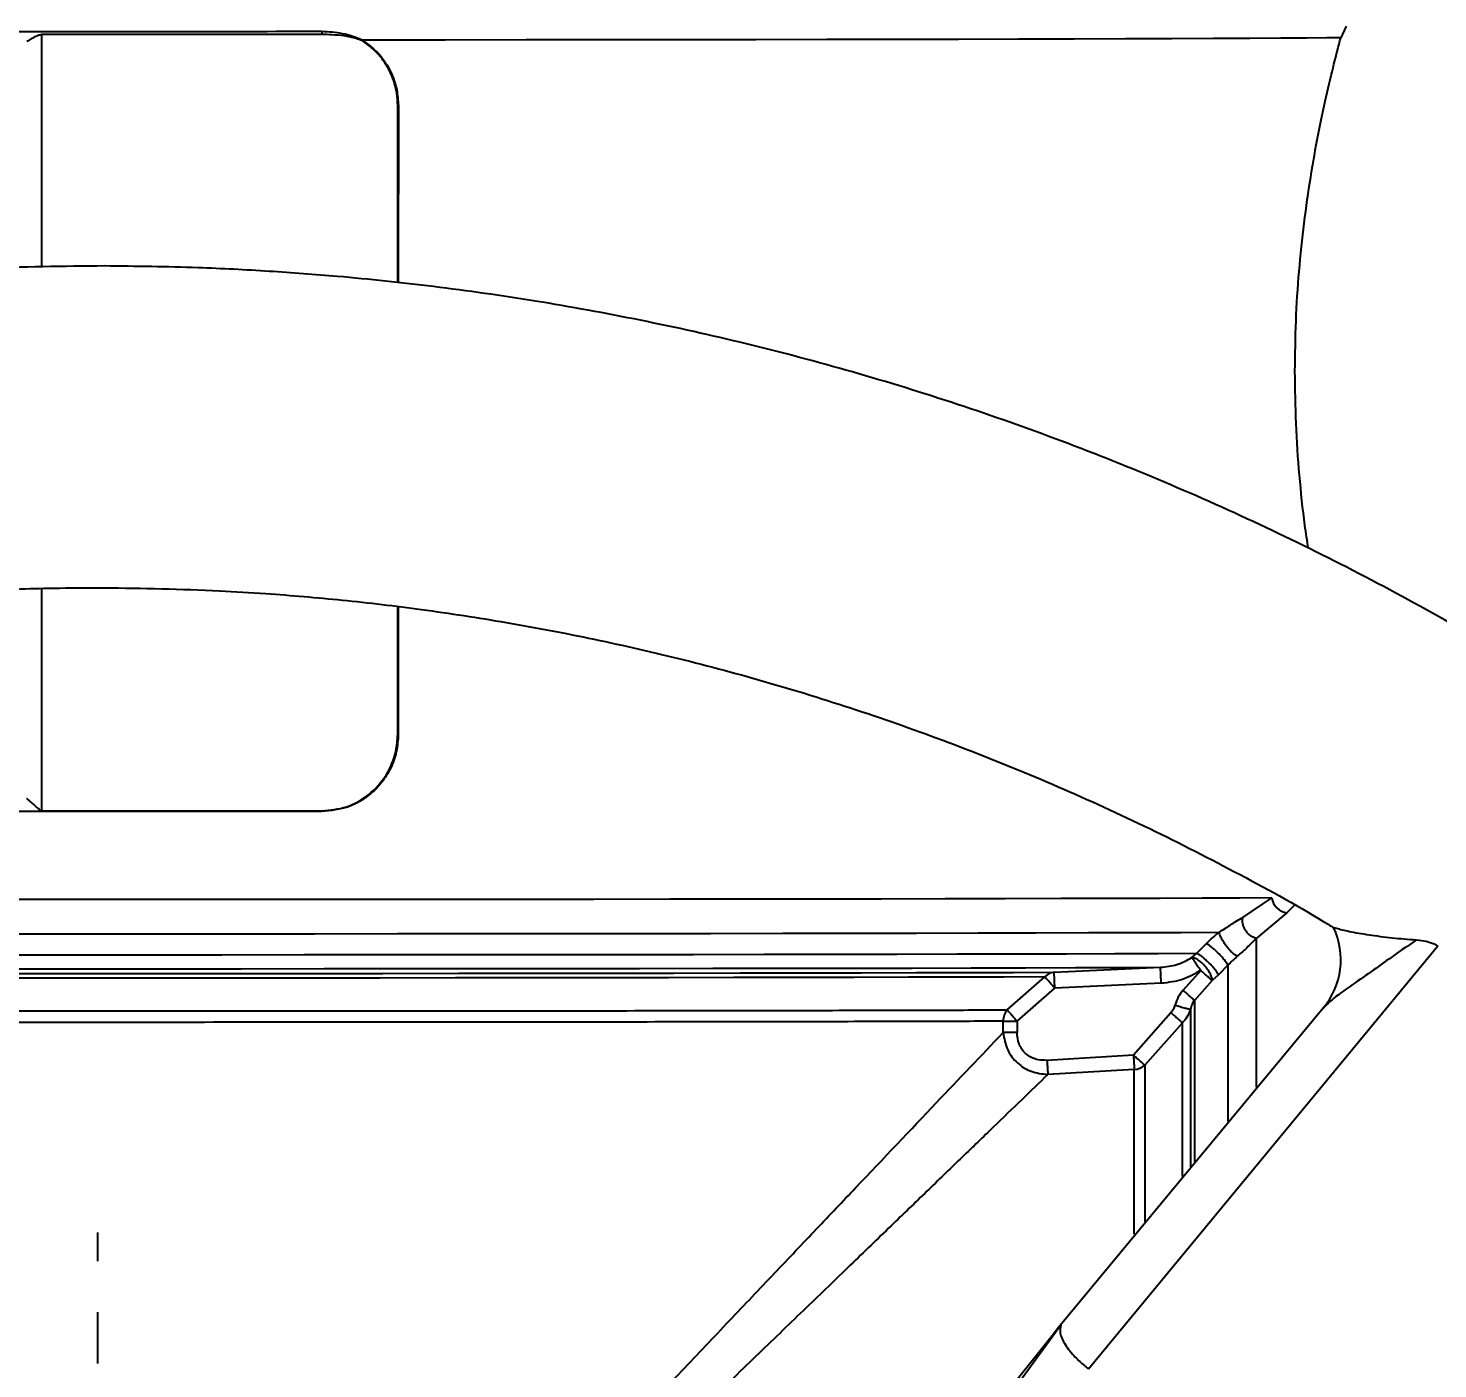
# Model space of a CAD drawing. Header units: millimetres. Extents: x 2160 to 4596, y 811 to 2534.
# Drawn here: x 3316.1 to 3403.8, y 1428.4 to 1511.7 of the extents above; entities that cross this region are included whole.
import ezdxf

# ---------------------------------------------------------------- set-up
doc = ezdxf.new("R2010")
doc.units = ezdxf.units.MM
doc.linetypes.add('CENTER2', pattern=[28.575, 19.05, -3.175, 3.175, -3.175])
doc.layers.add('2细线层', color=4, linetype='Continuous', lineweight=35)
doc.layers.add('AM_5', color=3, linetype='Continuous', lineweight=25)
doc.styles.add('SLDTEXTSTYLE1', font='txt.shx', dxfattribs={"width": 0.7, "bigfont": 'gbcbig.shx'})
doc.styles.get("Standard").update_dxf_attribs({"font": 'arial.ttf'})
doc.styles.add('TH_GBDIM', font='simplex.shx', dxfattribs={"width": 0.707, "bigfont": 'hzfs.shx'})
doc.dimstyles.new('ISO-25$2', dxfattribs={"dimtxt": 2.5, "dimasz": 2.5, "dimexe": 1.25, "dimexo": 0.625, "dimtad": 1, "dimtxsty": 'Standard', "dimcen": 2.5, "dimdle": 5, "dimadec": 0, "dimazin": 0, "dimtfac": 1, "dimtmove": 0, "dimatfit": 3, "dimfxl": 0, "dimarcsym": 0})
doc.dimstyles.new('SLDDIMSTYLE12$0', dxfattribs={"dimtxt": 12, "dimasz": 10, "dimexe": 0, "dimexo": 0.0625, "dimgap": 0.875, "dimtad": 1, "dimdec": 1, "dimlfac": 1.8, "dimrnd": 1e-09, "dimzin": 12, "dimdsep": 46, "dimtxsty": 'SLDTEXTSTYLE1', "dimcen": 0.09, "dimdle": 8.16, "dimclrd": 3, "dimclre": 3, "dimadec": 0, "dimazin": 3, "dimtfac": 1, "dimtdec": 1, "dimtofl": 0, "dimtmove": 0, "dimatfit": 3, "dimfxl": 0, "dimfrac": 2, "dimtolj": 1, "dimlwd": 5, "dimlwe": 5, "dimarcsym": 0})

# ---------------------------------------------------------------- blocks, each defined once
blk = doc.blocks.new('*U49')
at = {"layer": '2细线层', "color": 0, "linetype": 'CENTER2', "lineweight": -3, "transparency": 16777216}
blk.add_line((21, 0), (108.5, 0), dxfattribs=at)
blk = doc.blocks.new('*D62')
at = {"color": 1, "linetype": 'Continuous', "transparency": 16777216}
for p, q in [((3380.738, 1388.286), (3424.244, 1431.554)), ((3431.468, 1328.348), (3466.827, 1328.348))]:
    blk.add_line(p, q, dxfattribs=at)
at = {"color": 1, "linetype": 'Continuous', "lineweight": -2, "transparency": 16777216}
blk.add_arc((3320.468, 1328.348), 136.359, 5.25414, 39.58824, dxfattribs=at)
at = {"color": 1, "linetype": 'ByBlock', "transparency": 16777216}
for points in [[(3424.009, 1413.845), (3427.095, 1416.644), (3417.153, 1424.502)], [(3458.335, 1340.93), (3454.173, 1340.739), (3456.827, 1328.348)]]:
    blk.add_solid(points, dxfattribs=at)
at = {"layer": 'Defpoints', "color": 0, "linetype": 'ByBlock', "transparency": 16777216}
for p in [(3378.965, 1386.523), (3452.213, 1363.519), (3341.468, 1328.348), (3428.968, 1328.348), (3261.972, 1270.172)]:
    blk.add_point(p, dxfattribs=at)
at = {"color": 1, "linetype": 'ByBlock', "lineweight": -3, "transparency": 16777216, "insert": (3456.866, 1387.969), "char_height": 15, "attachment_point": 5, "rotation": 293.61062, "style": 'TH_GBDIM'}
blk.add_mtext('45°', dxfattribs=at)
blk = doc.blocks.new('*D72')
at = {"layer": 'AM_5', "color": 3, "linetype": 'Continuous', "lineweight": 5, "transparency": 16777216}
for p, q in [((3366.517, 1569.956), (3508.765, 1569.956)), ((3508.765, 1338.344), (3508.765, 1559.956))]:
    blk.add_line(p, q, dxfattribs=at)
at = {"layer": 'AM_5', "color": 3, "lineweight": 5, "transparency": 16777216}
blk.add_line((3320.772, 1328.344), (3508.765, 1328.344), dxfattribs=at)
at = {"layer": 'AM_5', "color": 3, "transparency": 16777216}
for points in [[(3507.098, 1559.956), (3510.432, 1559.956), (3508.765, 1569.956)], [(3507.098, 1338.344), (3510.432, 1338.344), (3508.765, 1328.344)]]:
    blk.add_solid(points, dxfattribs=at)
at = {"layer": 'Defpoints', "color": 0, "transparency": 16777216}
for p in [(3366.455, 1569.956), (3508.765, 1569.956), (3320.709, 1328.344)]:
    blk.add_point(p, dxfattribs=at)
at = {"layer": 'AM_5', "color": 0, "transparency": 16777216, "insert": (3501.89, 1502.674), "char_height": 12, "attachment_point": 5, "rotation": 90, "style": 'SLDTEXTSTYLE1'}
blk.add_mtext('\\A1;245', dxfattribs=at)

msp = doc.modelspace()

# ---------------------------------------------------------------- linework, layer by layer
at = {"color": 7, "linetype": 'Continuous', "lineweight": 25}
for p, q in [((3316.976, 1511.327), (3316.976, 1496.861)), ((3334.408, 1511.505), (3334.396, 1511.33)), ((3336.924, 1510.983), (3336.903, 1510.949)), ((3398.086, 1511.837), (3397.758, 1511.123)), ((3339.119, 1495.891), (3339.119, 1506.903)), ((3339.159, 1506.903), (3339.158, 1495.887)), ((3316.976, 1476.89), (3316.976, 1463.061)), ((3339.118, 1467.836), (3339.118, 1475.761)), ((3339.157, 1475.757), (3339.157, 1467.836)), ((3334.398, 1463.024), (3334.398, 1463.064)), ((3391.665, 1456.444), (3393.474, 1457.658)), ((3394.41, 1456.727), (3392.503, 1455.132)), ((3394.871, 1457.204), (3394.41, 1456.727)), ((3382.077, 1428.384), (3403.789, 1454.67)), ((3388.504, 1453.948), (3388.8, 1454.218)), ((3388.8, 1454.218), (3389.39, 1454.81)), ((3379.933, 1453.037), (3386.546, 1453.343)), ((3389.048, 1453.152), (3387.947, 1451.92)), ((3389.032, 1453.175), (3389.048, 1453.152)), ((3390.735, 1453.469), (3390.144, 1452.878)), ((3377.013, 1450.697), (3379.361, 1452.746)), ((3386.593, 1452.347), (3379.979, 1452.04)), ((3389.755, 1452.518), (3388.654, 1451.288)), ((3390.144, 1452.878), (3389.755, 1452.518)), ((3377.625, 1449.992), (3379.979, 1452.04)), ((3396.655, 1450.801), (3380.215, 1430.943)), ((3387.198, 1450.516), (3384.866, 1447.878)), ((3376.759, 1449.285), (3376.759, 1449.99)), ((3377.625, 1449.992), (3377.626, 1449.286)), ((3387.905, 1449.887), (3385.573, 1447.254)), ((3384.866, 1447.878), (3379.489, 1447.558)), ((3384.918, 1446.998), (3379.542, 1446.679)), ((3380.352, 1431.091), (3365.342, 1410.522))]:
    msp.add_line(p, q, dxfattribs=at)
at = {"color": 7, "linetype": 'Continuous', "lineweight": 25, "flags": 128}
for points in [[(3397.758, 1511.123), (3396.867, 1511.112), (3395.623, 1511.101), (3394.032, 1511.09), (3392.102, 1511.08), (3389.841, 1511.069), (3387.259, 1511.059), (3384.37, 1511.05), (3381.185, 1511.041), (3377.72, 1511.032), (3373.99, 1511.024), (3370.014, 1511.017), (3365.809, 1511.01), (3361.394, 1511.004), (3356.791, 1510.998), (3352.02, 1510.993), (3347.103, 1510.989), (3342.063, 1510.985), (3336.924, 1510.983)], [(3339.159, 1506.903), (3339.154, 1506.903), (3339.149, 1506.903), (3339.144, 1506.903), (3339.139, 1506.903), (3339.134, 1506.903), (3339.129, 1506.903), (3339.124, 1506.903), (3339.119, 1506.903)], [(3339.157, 1467.836), (3339.152, 1467.836), (3339.147, 1467.836), (3339.142, 1467.836), (3339.138, 1467.836), (3339.133, 1467.836), (3339.128, 1467.836), (3339.123, 1467.836), (3339.118, 1467.836)], [(3393.474, 1457.658), (3391.471, 1457.648), (3389.148, 1457.638), (3386.517, 1457.628), (3383.589, 1457.619), (3380.377, 1457.61), (3376.896, 1457.602), (3373.162, 1457.594), (3369.191, 1457.587), (3365.001, 1457.58), (3360.611, 1457.574), (3356.04, 1457.568), (3351.31, 1457.564), (3346.441, 1457.56), (3341.455, 1457.556), (3336.375, 1457.554), (3331.224, 1457.552), (3326.024, 1457.55), (3320.799, 1457.55), (3315.573, 1457.55)], [(3313.037, 1455.431), (3318.28, 1455.431), (3323.533, 1455.431), (3328.772, 1455.432), (3333.973, 1455.433), (3339.111, 1455.435), (3344.162, 1455.439), (3349.103, 1455.442), (3353.912, 1455.447), (3358.565, 1455.452), (3363.042, 1455.458), (3367.321, 1455.464), (3371.383, 1455.472), (3375.208, 1455.479), (3378.779, 1455.488), (3382.08, 1455.496), (3385.095, 1455.505), (3387.81, 1455.515), (3390.213, 1455.525)], [(3392.503, 1455.132), (3392.503, 1452.827), (3392.503, 1450.213), (3392.503, 1447.301), (3392.503, 1445.895)], [(3312.742, 1454.127), (3317.888, 1454.126), (3323.046, 1454.126), (3328.192, 1454.127), (3333.302, 1454.129), (3338.353, 1454.131), (3343.321, 1454.134), (3348.184, 1454.138), (3352.918, 1454.142), (3357.502, 1454.147), (3361.914, 1454.153), (3366.134, 1454.159), (3370.144, 1454.166), (3373.923, 1454.173), (3377.455, 1454.182), (3380.723, 1454.19), (3383.712, 1454.199), (3386.408, 1454.208), (3388.8, 1454.218)], [(3313.837, 1453.257), (3319.031, 1453.256), (3324.233, 1453.256), (3329.416, 1453.257), (3334.555, 1453.259), (3339.623, 1453.261), (3344.597, 1453.265), (3349.451, 1453.269), (3354.161, 1453.273), (3358.704, 1453.279), (3363.057, 1453.285), (3367.199, 1453.292), (3371.109, 1453.299), (3374.767, 1453.307), (3378.156, 1453.315), (3381.259, 1453.324), (3384.06, 1453.334), (3386.546, 1453.343)], [(3386.593, 1452.347), (3386.584, 1452.539), (3386.575, 1452.724), (3386.567, 1452.894), (3386.56, 1453.044), (3386.554, 1453.168), (3386.55, 1453.262), (3386.547, 1453.321), (3386.546, 1453.343)], [(3390.735, 1453.469), (3390.735, 1450.982), (3390.735, 1448.179), (3390.735, 1445.074), (3390.735, 1443.755)], [(3313.669, 1452.962), (3318.607, 1452.962), (3323.556, 1452.962), (3328.487, 1452.963), (3333.377, 1452.964), (3338.198, 1452.967), (3342.925, 1452.97), (3347.533, 1452.974), (3351.998, 1452.978), (3356.295, 1452.984), (3360.403, 1452.989), (3364.3, 1452.996), (3367.964, 1453.003), (3371.377, 1453.011), (3374.521, 1453.019), (3377.378, 1453.028), (3379.933, 1453.037)], [(3379.361, 1452.746), (3376.83, 1452.737), (3374, 1452.728), (3370.887, 1452.72), (3367.507, 1452.713), (3363.878, 1452.705), (3360.019, 1452.699), (3355.95, 1452.693), (3351.694, 1452.688), (3347.272, 1452.683), (3342.708, 1452.68), (3338.027, 1452.677), (3333.252, 1452.674), (3328.41, 1452.673), (3323.526, 1452.672), (3318.625, 1452.672), (3313.735, 1452.672)], [(3388.405, 1450.724), (3388.405, 1448.267), (3388.404, 1445.509), (3388.404, 1442.466), (3388.404, 1440.939)], [(3388.654, 1451.288), (3388.654, 1448.813), (3388.654, 1446.03), (3388.654, 1442.951), (3388.654, 1441.227)], [(3387.905, 1440.344), (3387.905, 1441.269), (3387.905, 1444.453), (3387.905, 1447.33), (3387.905, 1449.887)], [(3384.918, 1436.751), (3384.918, 1438.396), (3384.918, 1441.564), (3384.918, 1444.437), (3384.918, 1446.998)], [(3385.573, 1447.254), (3385.573, 1444.682), (3385.573, 1441.797), (3385.573, 1438.616), (3385.573, 1437.523)]]:
    msp.add_lwpolyline(points, dxfattribs=at)
at = {"color": 7, "linetype": 'Continuous', "lineweight": 25}
for centre, radius, start, end in [((3394.565, 1457.818), 1.102, 188.36733, 261.9514), ((3393.092, 1453.818), 4.668, 319.73951, 25.37948), ((3379.993, 1452.21), 0.828, 94.11758, 139.73569), ((3377.787, 1450.032), 1.021, 139.34999, 160.50208), ((3377.894, 1449.992), 1.135, 160.37219, 180.07572), ((3384.879, 1448.065), 1.067, 272.13356, 310.59749)]:
    msp.add_arc(centre, radius, start, end, dxfattribs=at)
for points, knots in [([(3334.408, 1511.505), (3331.384, 1511.504), (3325.347, 1511.502), (3316.194, 1511.502), (3307.152, 1511.503), (3298.325, 1511.506), (3289.833, 1511.511), (3282.988, 1511.516), (3277.531, 1511.521), (3273.178, 1511.526), (3268.72, 1511.531), (3264.242, 1511.538), (3260.108, 1511.545), (3256.367, 1511.553), (3253.049, 1511.561), (3250.014, 1511.57), (3247.362, 1511.58), (3245.127, 1511.591), (3244.149, 1511.598), (3243.65, 1511.602)], [0, 0, 0, 0, 0.074691, 0.149062, 0.223115, 0.296848, 0.370262, 0.443356, 0.483243, 0.526636, 0.573536, 0.623941, 0.677851, 0.725458, 0.775499, 0.827974, 0.882883, 0.940225, 1, 1, 1, 1]), ([(3316.059, 1510.913), (3316.09, 1510.923), (3316.159, 1510.946), (3316.369, 1511.081), (3316.61, 1511.231), (3316.835, 1511.318), (3316.941, 1511.325), (3316.976, 1511.327)], [0, 0, 0, 0, 0.202377, 0.447822, 0.758573, 0.919939, 1, 1, 1, 1]), ([(3334.396, 1511.33), (3334.114, 1511.329), (3331.729, 1511.329), (3327.476, 1511.328), (3321.934, 1511.327), (3318.526, 1511.327), (3316.976, 1511.327)], [0, 0, 0, 0, 0.049271, 0.415448, 0.734227, 1, 1, 1, 1]), ([(3336.903, 1510.949), (3336.78, 1510.993), (3336.18, 1511.21), (3335.326, 1511.305), (3334.607, 1511.324), (3334.396, 1511.33)], [0, 0, 0, 0, 0.153664, 0.751965, 1, 1, 1, 1]), ([(3336.924, 1510.983), (3336.516, 1511.137), (3335.707, 1511.443), (3334.839, 1511.484), (3334.408, 1511.505)], [0, 0, 0, 0, 0.50438, 1, 1, 1, 1]), ([(3336.924, 1510.983), (3337.296, 1510.701), (3338.012, 1510.159), (3338.708, 1509.058), (3339.095, 1507.96), (3339.138, 1507.238), (3339.159, 1506.903)], [0, 0, 0, 0, 0.289317, 0.556861, 0.794359, 1, 1, 1, 1]), ([(3394.909, 1490.393), (3394.921, 1491.438), (3394.947, 1493.536), (3395.152, 1496.636), (3395.465, 1499.645), (3395.876, 1502.503), (3396.351, 1505.151), (3396.852, 1507.506), (3397.342, 1509.556), (3397.62, 1510.602), (3397.758, 1511.123)], [0, 0, 0, 0, 0.121486, 0.243795, 0.367618, 0.493107, 0.61981, 0.747225, 0.874091, 1, 1, 1, 1]), ([(3339.119, 1506.903), (3339.107, 1507.163), (3339.083, 1507.685), (3338.887, 1508.445), (3338.582, 1509.164), (3338.148, 1509.84), (3337.595, 1510.46), (3337.134, 1510.786), (3336.903, 1510.949)], [0, 0, 0, 0, 0.16131, 0.322621, 0.483928, 0.645226, 0.822621, 1, 1, 1, 1]), ([(3320.9, 1496.939), (3318.34, 1496.915), (3314.76, 1496.88), (3309.49, 1496.601), (3305.026, 1496.266), (3299.71, 1495.7), (3294.141, 1494.927), (3288.327, 1493.917), (3282.356, 1492.661), (3276.28, 1491.15), (3270.142, 1489.379), (3263.977, 1487.345), (3257.813, 1485.046), (3251.677, 1482.48), (3245.589, 1479.65), (3239.569, 1476.556), (3233.636, 1473.202), (3227.807, 1469.589), (3222.097, 1465.724), (3216.522, 1461.61), (3211.095, 1457.253), (3205.829, 1452.658), (3200.738, 1447.834), (3195.833, 1442.786), (3191.126, 1437.523), (3186.628, 1432.053), (3182.35, 1426.385), (3178.301, 1420.528), (3174.491, 1414.491), (3170.93, 1408.285), (3167.625, 1401.921), (3164.584, 1395.408), (3161.815, 1388.759), (3159.324, 1381.984), (3157.119, 1375.097), (3155.204, 1368.108), (3153.586, 1361.03), (3152.268, 1353.877), (3151.255, 1346.66), (3150.55, 1339.392), (3150.158, 1332.088), (3150.079, 1324.76), (3150.316, 1317.422), (3150.87, 1310.088), (3151.742, 1302.77), (3152.932, 1295.483), (3154.44, 1288.24), (3156.265, 1281.056), (3158.406, 1273.943), (3160.86, 1266.915), (3163.625, 1259.987), (3166.697, 1253.171), (3170.074, 1246.48), (3173.752, 1239.928), (3177.726, 1233.528), (3181.991, 1227.293), (3186.542, 1221.235), (3191.374, 1215.366), (3196.481, 1209.7), (3201.857, 1204.247), (3207.304, 1199.2), (3212.778, 1194.547), (3218.236, 1190.278), (3223.861, 1186.236), (3229.642, 1182.427), (3235.57, 1178.859), (3241.632, 1175.537), (3247.818, 1172.467), (3254.114, 1169.653), (3260.508, 1167.101), (3266.983, 1164.815), (3273.521, 1162.799), (3280.096, 1161.057), (3286.669, 1159.592), (3293.163, 1158.41), (3299.452, 1157.513), (3304.976, 1156.93), (3309.859, 1156.562), (3314.683, 1156.322), (3320.657, 1156.205), (3326.174, 1156.316), (3331.443, 1156.587), (3335.908, 1156.925), (3341.224, 1157.49), (3346.793, 1158.263), (3352.606, 1159.273), (3358.577, 1160.529), (3364.653, 1162.04), (3370.791, 1163.811), (3376.957, 1165.845), (3383.12, 1168.144), (3389.257, 1170.709), (3395.345, 1173.54), (3401.365, 1176.634), (3407.297, 1179.988), (3413.126, 1183.6), (3418.836, 1187.466), (3424.412, 1191.58), (3429.839, 1195.937), (3435.105, 1200.532), (3440.196, 1205.356), (3445.101, 1210.404), (3449.808, 1215.667), (3454.306, 1221.137), (3458.584, 1226.805), (3462.632, 1232.662), (3466.442, 1238.699), (3470.004, 1244.905), (3473.309, 1251.269), (3476.351, 1257.781), (3479.113, 1264.433), (3481.45, 1270.715), (3482.729, 1274.82), (3483.292, 1276.628)], [0, 0, 0, 0, 0.0102074, 0.014274, 0.021037, 0.0280561, 0.0355867, 0.0434511, 0.0515783, 0.0599113, 0.0684099, 0.0770439, 0.085791, 0.0946336, 0.1035582, 0.112554, 0.1216124, 0.1307262, 0.1398897, 0.1490979, 0.1583469, 0.1676331, 0.1769537, 0.1863062, 0.1956884, 0.2050985, 0.2145348, 0.2239961, 0.233481, 0.2429885, 0.2525178, 0.262068, 0.2716385, 0.2812287, 0.2908382, 0.3004664, 0.3101132, 0.3197782, 0.3294613, 0.3391624, 0.3488814, 0.3586183, 0.3683733, 0.3781464, 0.387938, 0.3977483, 0.4075776, 0.4174265, 0.4272956, 0.4371854, 0.4470968, 0.4570307, 0.4669882, 0.4769704, 0.486979, 0.4970156, 0.5070822, 0.5171812, 0.5273154, 0.5374882, 0.5477037, 0.5569145, 0.5661226, 0.5753266, 0.5845258, 0.5937191, 0.6029052, 0.6120821, 0.6212471, 0.6303962, 0.6395236, 0.6486197, 0.6576679, 0.6666375, 0.6754633, 0.6839789, 0.6919633, 0.6976055, 0.7035012, 0.7112199, 0.7214273, 0.7254939, 0.7322569, 0.739276, 0.7468066, 0.754671, 0.7627982, 0.7711312, 0.7796298, 0.7882638, 0.7970109, 0.8058535, 0.8147781, 0.8237739, 0.8328323, 0.8419461, 0.8511096, 0.8603178, 0.8695668, 0.878853, 0.8881736, 0.8975261, 0.9069083, 0.9163184, 0.9257547, 0.935216, 0.9447009, 0.9542084, 0.9637377, 0.9732879, 0.9828584, 0.9924486, 1, 1, 1, 1]), ([(3490.77, 1325.447), (3490.786, 1326.44), (3490.842, 1329.878), (3490.606, 1335.768), (3490.067, 1343.102), (3489.191, 1350.42), (3488.001, 1357.707), (3486.493, 1364.949), (3484.668, 1372.134), (3482.528, 1379.247), (3480.074, 1386.274), (3477.309, 1393.203), (3474.236, 1400.019), (3470.859, 1406.71), (3467.182, 1413.262), (3463.208, 1419.662), (3458.943, 1425.897), (3454.392, 1431.955), (3449.56, 1437.824), (3444.453, 1443.49), (3439.076, 1448.943), (3433.629, 1453.99), (3428.156, 1458.642), (3422.698, 1462.912), (3417.073, 1466.954), (3411.291, 1470.763), (3405.364, 1474.331), (3399.301, 1477.653), (3393.116, 1480.723), (3386.819, 1483.536), (3380.425, 1486.088), (3373.95, 1488.375), (3367.413, 1490.391), (3360.838, 1492.133), (3354.265, 1493.598), (3347.771, 1494.78), (3341.481, 1495.677), (3335.958, 1496.261), (3331.075, 1496.626), (3326.251, 1496.874), (3322.836, 1496.916), (3320.9, 1496.939)], [0, 0, 0, 0, 0.0110977, 0.0384563, 0.065866, 0.0933273, 0.120841, 0.1484084, 0.1760305, 0.2037091, 0.231446, 0.2592434, 0.2871039, 0.3150305, 0.3430267, 0.3710966, 0.3992451, 0.4274777, 0.4558012, 0.4842235, 0.512754, 0.5414043, 0.5672369, 0.5930617, 0.6188752, 0.6446752, 0.6704587, 0.6962218, 0.7219592, 0.7476632, 0.7733229, 0.7989215, 0.8244321, 0.8498086, 0.8749648, 0.8997175, 0.9236002, 0.9459932, 0.9618174, 0.9783523, 1, 1, 1, 1]), ([(3395.741, 1479.368), (3395.667, 1479.85), (3395.445, 1481.287), (3395.175, 1483.905), (3394.95, 1487.118), (3394.922, 1489.304), (3394.909, 1490.393)], [0, 0, 0, 0, 0.145527, 0.433445, 0.717786, 1, 1, 1, 1]), ([(3176.17, 1368.667), (3176.471, 1369.729), (3177.407, 1373.034), (3179.314, 1378.485), (3181.872, 1385.013), (3184.757, 1391.424), (3187.943, 1397.713), (3191.431, 1403.861), (3195.215, 1409.857), (3199.292, 1415.686), (3203.655, 1421.335), (3208.299, 1426.791), (3213.218, 1432.04), (3218.227, 1436.896), (3223.282, 1441.368), (3228.34, 1445.466), (3233.568, 1449.34), (3238.956, 1452.982), (3244.492, 1456.385), (3250.164, 1459.543), (3255.961, 1462.45), (3261.869, 1465.101), (3267.873, 1467.49), (3273.955, 1469.613), (3280.095, 1471.465), (3286.262, 1473.043), (3292.406, 1474.342), (3298.415, 1475.354), (3303.982, 1476.065), (3308.827, 1476.511), (3313.297, 1476.788), (3317.202, 1476.926), (3319.801, 1476.936), (3320.849, 1476.939)], [0, 0, 0, 0, 0.017078, 0.053144, 0.089298, 0.125545, 0.161888, 0.198335, 0.23489, 0.271563, 0.308361, 0.345297, 0.382382, 0.419634, 0.453214, 0.486783, 0.520336, 0.55387, 0.58738, 0.62086, 0.654303, 0.687696, 0.721023, 0.754256, 0.787351, 0.820228, 0.85273, 0.884498, 0.914491, 0.939551, 0.959781, 0.98378, 1, 1, 1, 1]), ([(3320.849, 1476.939), (3323.25, 1476.902), (3326.609, 1476.85), (3331.551, 1476.546), (3335.741, 1476.189), (3340.728, 1475.598), (3345.949, 1474.798), (3351.395, 1473.761), (3356.983, 1472.477), (3362.662, 1470.938), (3368.39, 1469.14), (3374.134, 1467.08), (3379.864, 1464.755), (3385.559, 1462.172), (3391.179, 1459.304), (3395.102, 1457.172), (3397.105, 1455.93), (3397.305, 1455.806)], [0, 0, 0, 0, 0.089708, 0.125509, 0.185041, 0.24684, 0.313151, 0.382408, 0.453986, 0.527384, 0.602246, 0.678309, 0.755372, 0.833285, 0.911926, 0.991202, 1, 1, 1, 1]), ([(3339.157, 1467.836), (3339.134, 1467.469), (3339.086, 1466.732), (3338.706, 1465.704), (3338.156, 1464.823), (3337.312, 1463.958), (3336.067, 1463.197), (3334.961, 1463.082), (3334.398, 1463.024)], [0, 0, 0, 0, 0.144955, 0.291072, 0.429926, 0.55636, 0.774114, 1, 1, 1, 1]), ([(3334.398, 1463.064), (3334.917, 1463.114), (3335.969, 1463.216), (3337.383, 1464.024), (3338.463, 1465.237), (3339.036, 1466.589), (3339.095, 1467.482), (3339.118, 1467.836)], [0, 0, 0, 0, 0.210235, 0.426497, 0.643564, 0.858681, 1, 1, 1, 1]), ([(3316.976, 1463.061), (3316.969, 1463.062), (3316.936, 1463.068), (3316.832, 1463.159), (3316.614, 1463.344), (3316.352, 1463.581), (3316.154, 1463.749), (3316.067, 1463.813), (3316.043, 1463.82), (3316.036, 1463.822)], [0, 0, 0, 0, 0.0146665, 0.0629057, 0.2528185, 0.5796375, 0.7759438, 0.9348975, 1, 1, 1, 1]), ([(3320.467, 1463.021), (3318.035, 1463.021), (3313.189, 1463.021), (3306.011, 1463.022), (3300.165, 1463.023), (3295.608, 1463.025), (3292.261, 1463.027), (3288.985, 1463.028), (3285.786, 1463.03), (3282.671, 1463.032), (3278.718, 1463.035), (3273.923, 1463.039), (3268.368, 1463.045), (3263.02, 1463.052), (3259.316, 1463.057), (3257.643, 1463.061), (3257.436, 1463.061)], [0, 0, 0, 0, 0.099314, 0.197878, 0.29569, 0.344327, 0.392776, 0.441037, 0.48911, 0.536996, 0.584693, 0.676006, 0.773113, 0.876014, 0.984707, 1, 1, 1, 1]), ([(3316.976, 1463.061), (3317.44, 1463.061), (3319.94, 1463.061), (3324.23, 1463.061), (3329.585, 1463.062), (3332.871, 1463.063), (3334.397, 1463.064)], [0, 0, 0, 0, 0.07954, 0.429127, 0.734843, 1, 1, 1, 1]), ([(3390.213, 1455.525), (3390.445, 1455.682), (3391.016, 1456.067), (3391.423, 1456.304), (3391.665, 1456.444)], [0, 0, 0, 0, 0.408009, 1, 1, 1, 1]), ([(3392.503, 1455.132), (3392.435, 1455.154), (3392.299, 1455.198), (3392.108, 1455.324), (3391.941, 1455.484), (3391.81, 1455.665), (3391.718, 1455.855), (3391.661, 1456.048), (3391.636, 1456.249), (3391.655, 1456.378), (3391.665, 1456.444)], [0, 0, 0, 0, 0.132501, 0.266223, 0.397443, 0.522832, 0.639905, 0.751866, 0.872167, 1, 1, 1, 1]), ([(3397.31, 1455.819), (3397.31, 1455.819), (3397.301, 1455.822), (3397.502, 1455.757), (3398.281, 1455.569), (3399.494, 1455.355), (3400.913, 1455.171), (3401.955, 1455.087), (3402.474, 1455.046)], [0, 0, 0, 0, 0.005227, 0.125824, 0.32728, 0.548962, 0.775726, 1, 1, 1, 1]), ([(3389.39, 1454.81), (3389.518, 1454.933), (3389.783, 1455.188), (3390.066, 1455.41), (3390.213, 1455.525)], [0, 0, 0, 0, 0.484523, 1, 1, 1, 1]), ([(3391.324, 1454.026), (3391.274, 1454.052), (3391.173, 1454.105), (3390.981, 1454.274), (3390.788, 1454.48), (3390.611, 1454.703), (3390.454, 1454.933), (3390.323, 1455.163), (3390.229, 1455.379), (3390.218, 1455.476), (3390.213, 1455.525)], [0, 0, 0, 0, 0.131048, 0.262537, 0.388186, 0.503233, 0.614856, 0.737766, 0.868139, 1, 1, 1, 1]), ([(3392.503, 1455.132), (3392.339, 1454.974), (3392.085, 1454.728), (3391.684, 1454.346), (3391.433, 1454.123), (3391.324, 1454.026)], [0, 0, 0, 0, 0.5074093, 0.7858085, 1, 1, 1, 1]), ([(3402.474, 1455.046), (3402.076, 1454.778), (3401.206, 1454.193), (3399.931, 1453.265), (3398.564, 1452.319), (3397.339, 1451.478), (3396.855, 1450.999), (3396.655, 1450.801)], [0, 0, 0, 0, 0.173107, 0.379068, 0.583399, 0.827855, 1, 1, 1, 1]), ([(3402.474, 1455.046), (3402.67, 1455.027), (3403.023, 1454.992), (3403.486, 1454.848), (3403.715, 1454.713), (3403.789, 1454.67)], [0, 0, 0, 0, 0.461456, 0.826888, 1, 1, 1, 1]), ([(3390.144, 1452.878), (3390.124, 1452.921), (3390.083, 1453.008), (3389.936, 1453.206), (3389.752, 1453.42), (3389.55, 1453.631), (3389.338, 1453.833), (3389.124, 1454.016), (3388.927, 1454.161), (3388.842, 1454.199), (3388.8, 1454.218)], [0, 0, 0, 0, 0.131037, 0.26214, 0.386657, 0.49974, 0.613164, 0.737916, 0.869083, 1, 1, 1, 1]), ([(3390.735, 1453.469), (3390.715, 1453.512), (3390.675, 1453.599), (3390.527, 1453.797), (3390.343, 1454.011), (3390.14, 1454.223), (3389.928, 1454.425), (3389.714, 1454.607), (3389.518, 1454.752), (3389.433, 1454.791), (3389.39, 1454.81)], [0, 0, 0, 0, 0.1309207, 0.2620469, 0.3867059, 0.5, 0.6132942, 0.7379531, 0.8690793, 1, 1, 1, 1]), ([(3391.324, 1454.026), (3391.22, 1453.934), (3391.024, 1453.761), (3390.828, 1453.563), (3390.735, 1453.469)], [0, 0, 0, 0, 0.529586, 1, 1, 1, 1]), ([(3386.546, 1453.343), (3386.894, 1453.38), (3387.586, 1453.452), (3388.199, 1453.783), (3388.504, 1453.948)], [0, 0, 0, 0, 0.502625, 1, 1, 1, 1]), ([(3389.048, 1453.152), (3388.681, 1452.939), (3387.92, 1452.499), (3387.045, 1452.399), (3386.593, 1452.347)], [0, 0, 0, 0, 0.48267, 1, 1, 1, 1]), ([(3388.504, 1453.948), (3388.524, 1453.919), (3388.564, 1453.86), (3388.688, 1453.679), (3388.849, 1453.443), (3388.972, 1453.264), (3389.032, 1453.175)], [0, 0, 0, 0, 0.235239, 0.488538, 0.748017, 1, 1, 1, 1]), ([(3389.311, 1453.416), (3389.239, 1453.493), (3389.097, 1453.645), (3388.872, 1453.817), (3388.662, 1453.931), (3388.557, 1453.942), (3388.504, 1453.948)], [0, 0, 0, 0, 0.25, 0.5, 0.75, 1, 1, 1, 1]), ([(3389.755, 1452.518), (3389.725, 1452.545), (3389.663, 1452.601), (3389.491, 1452.755), (3389.279, 1452.945), (3389.124, 1453.084), (3389.048, 1453.152)], [0, 0, 0, 0, 0.2437891, 0.4999948, 0.7562033, 1, 1, 1, 1]), ([(3389.755, 1452.518), (3389.753, 1452.575), (3389.749, 1452.689), (3389.656, 1452.921), (3389.51, 1453.172), (3389.377, 1453.335), (3389.311, 1453.416)], [0, 0, 0, 0, 0.25, 0.5, 0.75, 1, 1, 1, 1]), ([(3379.979, 1452.04), (3379.913, 1452.115), (3379.779, 1452.268), (3379.596, 1452.477), (3379.445, 1452.65), (3379.388, 1452.714), (3379.361, 1452.746)], [0, 0, 0, 0, 0.244087, 0.5, 0.755913, 1, 1, 1, 1]), ([(3379.979, 1452.04), (3379.973, 1452.164), (3379.965, 1452.354), (3379.954, 1452.584), (3379.947, 1452.742), (3379.941, 1452.87), (3379.935, 1452.996), (3379.934, 1453.021), (3379.933, 1453.037)], [0, 0, 0, 0, 0.2398808, 0.3686825, 0.5001064, 0.6315148, 0.7602719, 1, 1, 1, 1]), ([(3387.947, 1451.92), (3387.842, 1451.786), (3387.62, 1451.504), (3387.507, 1451.163), (3387.448, 1450.985)], [0, 0, 0, 0, 0.475666, 1, 1, 1, 1]), ([(3388.654, 1451.288), (3388.625, 1451.314), (3388.563, 1451.369), (3388.394, 1451.521), (3388.182, 1451.71), (3388.025, 1451.851), (3387.947, 1451.92)], [0, 0, 0, 0, 0.238092, 0.492072, 0.750311, 1, 1, 1, 1]), ([(3261.359, 1450.708), (3262.724, 1450.702), (3265.454, 1450.691), (3270.862, 1450.676), (3277.109, 1450.662), (3284.181, 1450.65), (3291.919, 1450.641), (3300.187, 1450.634), (3308.831, 1450.629), (3317.69, 1450.627), (3326.601, 1450.628), (3335.398, 1450.631), (3343.919, 1450.636), (3352.004, 1450.644), (3359.51, 1450.655), (3366.273, 1450.667), (3372.263, 1450.681), (3375.43, 1450.692), (3377.013, 1450.697)], [0, 0, 0, 0, 0.0625, 0.125, 0.1875, 0.25, 0.3125, 0.375, 0.4375, 0.5, 0.5625, 0.625, 0.6875, 0.75, 0.8125, 0.875, 0.9375, 1, 1, 1, 1]), ([(3377.013, 1450.697), (3377.041, 1450.665), (3377.098, 1450.6), (3377.247, 1450.427), (3377.429, 1450.219), (3377.561, 1450.066), (3377.625, 1449.992)], [0, 0, 0, 0, 0.2438677, 0.4995477, 0.7554703, 1, 1, 1, 1]), ([(3387.448, 1450.985), (3387.419, 1450.898), (3387.364, 1450.728), (3387.253, 1450.586), (3387.198, 1450.516)], [0, 0, 0, 0, 0.50619, 1, 1, 1, 1]), ([(3387.198, 1450.516), (3387.272, 1450.451), (3387.424, 1450.316), (3387.634, 1450.129), (3387.809, 1449.973), (3387.873, 1449.915), (3387.905, 1449.887)], [0, 0, 0, 0, 0.238008, 0.491876, 0.750105, 1, 1, 1, 1]), ([(3387.448, 1450.985), (3387.56, 1450.955), (3387.791, 1450.892), (3388.097, 1450.809), (3388.324, 1450.747), (3388.378, 1450.732), (3388.405, 1450.724)], [0, 0, 0, 0, 0.241752, 0.499999, 0.758247, 1, 1, 1, 1]), ([(3388.405, 1450.724), (3388.342, 1450.557), (3388.225, 1450.249), (3388.006, 1450.001), (3387.905, 1449.887)], [0, 0, 0, 0, 0.542549, 1, 1, 1, 1]), ([(3388.654, 1451.288), (3388.602, 1451.208), (3388.488, 1451.033), (3388.434, 1450.833), (3388.405, 1450.724)], [0, 0, 0, 0, 0.455273, 1, 1, 1, 1]), ([(3332.769, 1402.787), (3334.141, 1404.262), (3336.903, 1407.232), (3341.003, 1411.588), (3345.127, 1415.958), (3349.172, 1420.232), (3353.091, 1424.366), (3356.597, 1428.062), (3359.729, 1431.36), (3362.524, 1434.302), (3365.14, 1437.055), (3368.57, 1440.667), (3372.61, 1444.915), (3375.411, 1447.865), (3376.759, 1449.285)], [0, 0, 0, 0, 0.083814, 0.168819, 0.251431, 0.339082, 0.42238, 0.501355, 0.567432, 0.631051, 0.692242, 0.75104, 0.880128, 1, 1, 1, 1]), ([(3376.76, 1449.285), (3376.826, 1448.916), (3376.954, 1448.21), (3377.614, 1447.361), (3378.503, 1446.796), (3379.186, 1446.719), (3379.542, 1446.679)], [0, 0, 0, 0, 0.26639, 0.509889, 0.745309, 1, 1, 1, 1]), ([(3379.489, 1447.558), (3379.245, 1447.565), (3378.879, 1447.576), (3378.435, 1447.772), (3378.145, 1447.982), (3377.912, 1448.253), (3377.683, 1448.68), (3377.648, 1449.043), (3377.626, 1449.286)], [0, 0, 0, 0, 0.252128, 0.377939, 0.500729, 0.623387, 0.748852, 1, 1, 1, 1]), ([(3385.573, 1447.254), (3385.542, 1447.282), (3385.478, 1447.339), (3385.309, 1447.488), (3385.1, 1447.672), (3384.946, 1447.807), (3384.866, 1447.878)], [0, 0, 0, 0, 0.243674, 0.499532, 0.740222, 1, 1, 1, 1]), ([(3384.866, 1447.878), (3384.871, 1447.79), (3384.882, 1447.611), (3384.897, 1447.359), (3384.91, 1447.142), (3384.915, 1447.045), (3384.918, 1446.998)], [0, 0, 0, 0, 0.245424, 0.500002, 0.758946, 1, 1, 1, 1]), ([(3379.489, 1447.558), (3379.495, 1447.47), (3379.505, 1447.291), (3379.52, 1447.041), (3379.533, 1446.824), (3379.539, 1446.727), (3379.542, 1446.679)], [0, 0, 0, 0, 0.245499, 0.500077, 0.754614, 1, 1, 1, 1]), ([(3379.542, 1446.679), (3379.006, 1446.162), (3377.918, 1445.111), (3376.138, 1443.393), (3374.219, 1441.541), (3372.151, 1439.545), (3369.884, 1437.356), (3367.395, 1434.955), (3364.664, 1432.321), (3361.733, 1429.492), (3358.925, 1426.782), (3356.276, 1424.225), (3353.863, 1421.893), (3351.407, 1419.521), (3348.904, 1417.1), (3346.828, 1415.09), (3345.166, 1413.48), (3343.951, 1412.303), (3342.677, 1411.066), (3341.342, 1409.769), (3340.253, 1408.71), (3339.411, 1407.89), (3338.82, 1407.314), (3338.174, 1406.683), (3337.473, 1405.999), (3336.548, 1405.094), (3335.53, 1404.095), (3334.55, 1403.131), (3333.945, 1402.535), (3333.631, 1402.225), (3333.53, 1402.126), (3333.494, 1402.09)], [0, 0, 0, 0, 0.046815, 0.09511, 0.144924, 0.196291, 0.249241, 0.30766, 0.368737, 0.432495, 0.498952, 0.547491, 0.598028, 0.647714, 0.696981, 0.748815, 0.771658, 0.795605, 0.820655, 0.846806, 0.874057, 0.884533, 0.896067, 0.908655, 0.922299, 0.936996, 0.962641, 0.981685, 0.994136, 0.997891, 1, 1, 1, 1]), ([(3380.215, 1430.943), (3375.815, 1425.428), (3367.959, 1415.581), (3360.055, 1405.673), (3356.578, 1401.313)], [0, 0, 0, 0, 0.56, 1, 1, 1, 1]), ([(3380.215, 1430.943), (3380.238, 1430.972), (3380.287, 1431.033), (3380.337, 1431.091), (3380.357, 1431.108), (3380.358, 1431.104), (3380.353, 1431.094), (3380.352, 1431.091)], [0, 0, 0, 0, 0.332571, 0.687965, 0.831381, 0.949784, 1, 1, 1, 1]), ([(3380.352, 1431.091), (3380.316, 1430.939), (3380.26, 1430.704), (3380.417, 1430.257), (3380.682, 1429.764), (3381.153, 1429.178), (3381.667, 1428.706), (3381.957, 1428.474), (3382.046, 1428.408), (3382.077, 1428.384)], [0, 0, 0, 0, 0.238995, 0.367832, 0.499678, 0.748972, 0.924681, 0.973941, 1, 1, 1, 1]), ([(3429.051, 1430.532), (3430.012, 1429.531), (3432.502, 1426.939), (3436.283, 1422.526), (3440.415, 1417.323), (3444.315, 1411.918), (3447.985, 1406.331), (3451.411, 1400.57), (3454.585, 1394.646), (3457.499, 1388.571), (3460.144, 1382.356), (3462.512, 1376.014), (3464.596, 1369.557), (3466.391, 1362.998), (3467.891, 1356.349), (3469.09, 1349.625), (3469.984, 1342.84), (3470.57, 1336.006), (3470.843, 1329.138), (3470.802, 1322.251), (3470.445, 1315.358), (3469.77, 1308.474), (3468.776, 1301.614), (3467.465, 1294.792), (3465.836, 1288.023), (3463.89, 1281.321), (3461.63, 1274.701), (3459.058, 1268.178), (3456.177, 1261.765), (3452.991, 1255.477), (3449.503, 1249.329), (3445.718, 1243.333), (3441.642, 1237.504), (3437.279, 1231.855), (3432.635, 1226.399), (3427.716, 1221.15), (3422.707, 1216.294), (3417.652, 1211.822), (3412.593, 1207.724), (3407.367, 1203.847), (3401.973, 1200.217), (3397.497, 1197.419), (3394.772, 1195.923), (3393.946, 1195.469)], [0, 0, 0, 0, 0.015178, 0.039329, 0.06356, 0.087866, 0.112243, 0.136687, 0.161195, 0.185765, 0.210395, 0.235082, 0.259825, 0.284624, 0.309477, 0.334382, 0.359341, 0.384352, 0.409415, 0.434531, 0.459699, 0.484921, 0.510196, 0.535528, 0.560915, 0.586361, 0.611867, 0.637436, 0.66307, 0.688773, 0.714548, 0.740401, 0.766336, 0.79236, 0.818482, 0.844709, 0.871054, 0.894803, 0.918543, 0.942272, 0.965987, 0.989686, 1, 1, 1, 1])]:
    msp.add_open_spline(points, degree=3, knots=knots, dxfattribs=at)
for points in [[(3334.398, 1463.024), (3332.09, 1463.023), (3327.475, 1463.022), (3322.803, 1463.021), (3320.467, 1463.021)], [(3376.759, 1449.99), (3375.183, 1449.985), (3372.031, 1449.974), (3366.068, 1449.96), (3359.335, 1449.948), (3351.862, 1449.938), (3343.814, 1449.93), (3335.331, 1449.924), (3326.573, 1449.921), (3317.703, 1449.921), (3308.883, 1449.923), (3300.278, 1449.927), (3292.047, 1449.934), (3284.344, 1449.944), (3277.304, 1449.955), (3271.084, 1449.969), (3265.701, 1449.984), (3262.984, 1449.995), (3261.625, 1450.001)], [(3376.759, 1449.99), (3376.809, 1449.991), (3376.907, 1449.991), (3377.12, 1449.991), (3377.363, 1449.991), (3377.538, 1449.992), (3377.625, 1449.992)], [(3377.626, 1449.286), (3377.538, 1449.286), (3377.364, 1449.286), (3377.12, 1449.286), (3376.908, 1449.285), (3376.809, 1449.285), (3376.759, 1449.285)]]:
    msp.add_open_spline(points, degree=3, dxfattribs=at)

# ---------------------------------------------------------------- block references
at = {"layer": '2细线层', "color": 1, "linetype": 'CENTER2', "lineweight": -3, "rotation": 90.00000000000001}
msp.add_blockref('*U49', (3320.468, 1328.348), dxfattribs=at)

# ---------------------------------------------------------------- dimensions: what is measured, and where the dimension line sits
at = {"color": 0, "linetype": 'ByBlock', "lineweight": -3}
dim = msp.add_angular_dim_2l(base=(3452.213, 1363.519), line1=((3428.968, 1328.348), (3341.468, 1328.348)), line2=((3261.972, 1270.172), (3378.965, 1386.523)), dimstyle='ISO-25$2', override={"dimscale": 5, "dimtxt": 3, "dimasz": 2.5, "dimexe": 2, "dimexo": 0.5, "dimgap": 1, "dimtih": 0, "dimtoh": 0, "dimdec": 1, "dimtxsty": 'TH_GBDIM', "dimcen": 2, "dimclrd": 1, "dimclre": 1, "dimclrt": 1, "dimtdec": 1, "dimatfit": 0, "dimlwe": 65535}, dxfattribs=at)
dim.commit()
dim.dimension.update_dxf_attribs({"geometry": '*D62', "text_midpoint": (3445.412, 1382.962), "dimtype": 162})
at = {"layer": 'AM_5'}
dim = msp.add_linear_dim(base=(3508.765, 1569.956), p1=(3320.709, 1328.344), p2=(3366.455, 1569.956), angle=270, text='245', dimstyle='SLDDIMSTYLE12$0', override={"dimlfac": 1}, dxfattribs=at)
dim.commit()
dim.dimension.update_dxf_attribs({"geometry": '*D72', "text_midpoint": (3508.765, 1502.674), "dimtype": 160})

doc.saveas('drawing.dxf')
